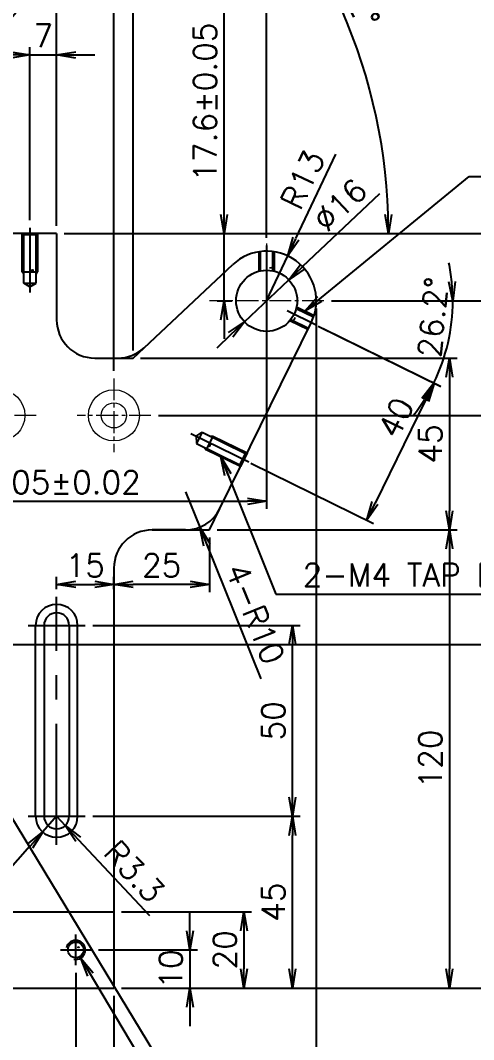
# Model space of a CAD drawing. Header units: millimetres. Extents: x -69 to 11173, y 1341 to 6119.
# Drawn here: x 7340.4 to 7459.1, y 4116.1 to 4383.1 of the extents above; entities that cross this region are included whole.
import ezdxf

# ---------------------------------------------------------------- set-up
doc = ezdxf.new("R2010")
doc.units = ezdxf.units.MM
for name, pattern in [('CENTER', [50.8, 31.75, -6.35, 6.35, -6.35]), ('CENTER2', [28.575, 19.05, -3.175, 3.175, -3.175]), ('HIDDEN', [9.525, 6.35, -3.175])]:
    doc.linetypes.add(name, pattern=pattern)
for name, color, linetype, lineweight in [('05. 외형선_1', 7, 'Continuous', 20), ('07. Center', 1, 'CENTER2', 13), ('AM_5', 3, 'Continuous', 25)]:
    doc.layers.add(name, color=color, linetype=linetype, lineweight=lineweight)
for name, color, linetype in [('1', 220, 'CENTER'), ('3', 223, 'HIDDEN'), ('CL', 1, 'CENTER')]:
    doc.layers.add(name, color=color, linetype=linetype)
doc.styles.get("Standard").update_dxf_attribs({"font": 'romans.shx', "bigfont": 'whgtxt.shx'})
doc.dimstyles.new('ISO-25 x2', dxfattribs={"dimscale": 2, "dimtxt": 3, "dimasz": 2.5, "dimexe": 1, "dimexo": 1, "dimgap": 1, "dimtad": 1, "dimdsep": 46, "dimtxsty": 'Standard', "dimblk": 'OPEN', "dimcen": 2.5, "dimclrd": 4, "dimclre": 4, "dimclrt": 2, "dimadec": 1, "dimazin": 2, "dimtfac": 1, "dimtmove": 0, "dimatfit": 0, "dimldrblk": 'OPEN', "dimfxl": 1, "dimarcsym": 0})

# ---------------------------------------------------------------- blocks, each defined once
blk = doc.blocks.new('*U295')
at = {"layer": 'CL', "color": 0, "transparency": 16777216}
for p, q in [((0, 5.4), (0, 30.5)), ((-30.5, 0), (-5.4, 0)), ((5.4, 0), (30.5, 0)), ((0, -30.5), (0, -5.4))]:
    blk.add_line(p, q, dxfattribs=at)
at = {"layer": 'CL', "color": 0, "linetype": 'Continuous', "transparency": 16777216}
for p, q in [((0, -2.7), (0, 2.7)), ((-2.7, 0), (2.7, 0))]:
    blk.add_line(p, q, dxfattribs=at)
blk = doc.blocks.new('_OPEN')
at = {"color": 0, "linetype": 'ByBlock'}
for p, q in [((-1, 0.167), (0, 0)), ((0, 0), (-1, -0.167)), ((0, 0), (-1, 0))]:
    blk.add_line(p, q, dxfattribs=at)
blk = doc.blocks.new('*D299')
at = {"color": 4, "lineweight": -2, "transparency": 16777216}
for p, q in [((7314.89, 4133.64), (7314.89, 4058.96)), ((7354.89, 4133.64), (7354.89, 4058.96)), ((7319.89, 4060.96), (7349.89, 4060.96))]:
    blk.add_line(p, q, dxfattribs=at)
at = {"layer": 'Defpoints', "color": 0, "transparency": 16777216}
for p in [(7314.89, 4135.64), (7354.89, 4135.64), (7354.89, 4060.96)]:
    blk.add_point(p, dxfattribs=at)
at = {"color": 4, "lineweight": -2, "transparency": 16777216, "xscale": 5, "yscale": 5, "zscale": 5, "rotation": 180}
blk.add_blockref('_OPEN', (7314.89, 4060.96), dxfattribs=at)
at = {"color": 4, "lineweight": -2, "transparency": 16777216, "xscale": 5, "yscale": 5, "zscale": 5}
blk.add_blockref('_OPEN', (7354.89, 4060.96), dxfattribs=at)
at = {"color": 2, "transparency": 16777216, "insert": (7334.89, 4065.96), "char_height": 6, "attachment_point": 5}
blk.add_mtext('40', dxfattribs=at)
blk = doc.blocks.new('*D302')
at = {"color": 4, "lineweight": -2, "transparency": 16777216}
for p, q in [((7384.8, 4144.64), (7384.8, 4149.64)), ((7360.89, 4139.64), (7386.8, 4139.64)), ((7384.8, 4139.64), (7384.8, 4129.64)), ((7366.89, 4129.64), (7386.8, 4129.64)), ((7384.8, 4124.64), (7384.8, 4119.64))]:
    blk.add_line(p, q, dxfattribs=at)
at = {"layer": 'Defpoints', "color": 0, "transparency": 16777216}
for p in [(7358.89, 4139.64), (7364.89, 4129.64), (7384.8, 4129.64)]:
    blk.add_point(p, dxfattribs=at)
at = {"color": 4, "lineweight": -2, "transparency": 16777216, "xscale": 5, "yscale": 5, "zscale": 5}
for p, rotation in [((7384.8, 4139.64), 270), ((7384.8, 4129.64), 90)]:
    blk.add_blockref('_OPEN', p, dxfattribs=dict(at, rotation=rotation))
at = {"color": 2, "transparency": 16777216, "insert": (7379.8, 4134.64), "char_height": 6, "attachment_point": 5, "rotation": 90}
blk.add_mtext('10', dxfattribs=at)
blk = doc.blocks.new('*D312')
at = {"color": 4, "lineweight": -2, "transparency": 16777216}
for p, q in [((7366.89, 4149.64), (7400.93, 4149.64)), ((7398.93, 4144.64), (7398.93, 4134.64)), ((7366.89, 4129.64), (7400.93, 4129.64))]:
    blk.add_line(p, q, dxfattribs=at)
at = {"layer": 'Defpoints', "color": 0, "transparency": 16777216}
for p in [(7364.89, 4149.64), (7364.89, 4129.64), (7398.93, 4129.64)]:
    blk.add_point(p, dxfattribs=at)
at = {"color": 4, "lineweight": -2, "transparency": 16777216, "xscale": 5, "yscale": 5, "zscale": 5}
for p, rotation in [((7398.93, 4149.64), 90), ((7398.93, 4129.64), 270)]:
    blk.add_blockref('_OPEN', p, dxfattribs=dict(at, rotation=rotation))
at = {"color": 2, "transparency": 16777216, "insert": (7393.93, 4139.64), "char_height": 6, "attachment_point": 5, "rotation": 90}
blk.add_mtext('20', dxfattribs=at)
blk = doc.blocks.new('*D314')
at = {"color": 4, "lineweight": -2, "transparency": 16777216}
for p, q in [((7417.89, 4307.64), (7417.89, 4020.31)), ((7244.89, 4127.64), (7244.89, 4020.31)), ((7249.89, 4022.31), (7412.89, 4022.31))]:
    blk.add_line(p, q, dxfattribs=at)
at = {"layer": 'Defpoints', "color": 0, "transparency": 16777216}
for p in [(7417.89, 4309.64), (7244.89, 4129.64), (7417.89, 4022.31)]:
    blk.add_point(p, dxfattribs=at)
at = {"color": 4, "lineweight": -2, "transparency": 16777216, "xscale": 5, "yscale": 5, "zscale": 5, "rotation": 180}
blk.add_blockref('_OPEN', (7244.89, 4022.31), dxfattribs=at)
at = {"color": 4, "lineweight": -2, "transparency": 16777216, "xscale": 5, "yscale": 5, "zscale": 5}
blk.add_blockref('_OPEN', (7417.89, 4022.31), dxfattribs=at)
at = {"color": 2, "transparency": 16777216, "insert": (7331.39, 4027.31), "char_height": 6, "attachment_point": 5}
blk.add_mtext('173', dxfattribs=at)
blk = doc.blocks.new('*D324')
at = {"color": 4, "lineweight": -2, "transparency": 16777216}
for p, q in [((7329.89, 4361.64), (7329.89, 4389.6)), ((7349.89, 4329.24), (7349.89, 4389.6)), ((7334.89, 4387.6), (7344.89, 4387.6))]:
    blk.add_line(p, q, dxfattribs=at)
at = {"layer": 'Defpoints', "color": 0, "transparency": 16777216}
for p in [(7349.89, 4387.6), (7329.89, 4359.64), (7349.89, 4327.24)]:
    blk.add_point(p, dxfattribs=at)
at = {"color": 4, "lineweight": -2, "transparency": 16777216, "xscale": 5, "yscale": 5, "zscale": 5, "rotation": 180}
blk.add_blockref('_OPEN', (7329.89, 4387.6), dxfattribs=at)
at = {"color": 4, "lineweight": -2, "transparency": 16777216, "xscale": 5, "yscale": 5, "zscale": 5}
blk.add_blockref('_OPEN', (7349.89, 4387.6), dxfattribs=at)
at = {"color": 2, "transparency": 16777216, "insert": (7339.89, 4392.6), "char_height": 6, "attachment_point": 5}
blk.add_mtext('20', dxfattribs=at)
blk = doc.blocks.new('*D325')
at = {"color": 4, "lineweight": -2, "transparency": 16777216}
for p, q in [((7349.89, 4329.24), (7349.89, 4389.6)), ((7369.89, 4296.63), (7369.89, 4389.6)), ((7364.89, 4387.6), (7354.89, 4387.6))]:
    blk.add_line(p, q, dxfattribs=at)
at = {"layer": 'Defpoints', "color": 0, "transparency": 16777216}
for p in [(7349.89, 4387.6), (7349.89, 4327.24), (7369.89, 4294.63)]:
    blk.add_point(p, dxfattribs=at)
at = {"color": 4, "lineweight": -2, "transparency": 16777216, "xscale": 5, "yscale": 5, "zscale": 5, "rotation": 180}
blk.add_blockref('_OPEN', (7349.89, 4387.6), dxfattribs=at)
at = {"color": 4, "lineweight": -2, "transparency": 16777216, "xscale": 5, "yscale": 5, "zscale": 5}
blk.add_blockref('_OPEN', (7369.89, 4387.6), dxfattribs=at)
at = {"color": 2, "transparency": 16777216, "insert": (7359.89, 4392.6), "char_height": 6, "attachment_point": 5}
blk.add_mtext('20', dxfattribs=at)
blk = doc.blocks.new('*D326')
at = {"color": 4, "lineweight": -2, "transparency": 16777216}
for p, q in [((7349.89, 4234.14), (7349.89, 4237.35)), ((7364.89, 4234.14), (7364.89, 4237.35)), ((7354.89, 4235.35), (7359.89, 4235.35))]:
    blk.add_line(p, q, dxfattribs=at)
at = {"layer": 'Defpoints', "color": 0, "transparency": 16777216}
for p in [(7364.89, 4235.35), (7349.89, 4232.14), (7364.89, 4232.14)]:
    blk.add_point(p, dxfattribs=at)
at = {"color": 4, "lineweight": -2, "transparency": 16777216, "xscale": 5, "yscale": 5, "zscale": 5, "rotation": 180}
blk.add_blockref('_OPEN', (7349.89, 4235.35), dxfattribs=at)
at = {"color": 4, "lineweight": -2, "transparency": 16777216, "xscale": 5, "yscale": 5, "zscale": 5}
blk.add_blockref('_OPEN', (7364.89, 4235.35), dxfattribs=at)
at = {"color": 2, "transparency": 16777216, "insert": (7357.39, 4240.35), "char_height": 6, "attachment_point": 5}
blk.add_mtext('15', dxfattribs=at)
blk = doc.blocks.new('*D327')
at = {"color": 4, "lineweight": -2, "transparency": 16777216}
for p, q in [((7359.39, 4224.64), (7413.65, 4224.64)), ((7411.65, 4179.64), (7411.65, 4219.64)), ((7359.39, 4174.64), (7413.65, 4174.64))]:
    blk.add_line(p, q, dxfattribs=at)
at = {"layer": 'Defpoints', "color": 0, "transparency": 16777216}
for p in [(7357.39, 4224.64), (7411.65, 4224.64), (7357.39, 4174.64)]:
    blk.add_point(p, dxfattribs=at)
at = {"color": 4, "lineweight": -2, "transparency": 16777216, "xscale": 5, "yscale": 5, "zscale": 5}
for p, rotation in [((7411.65, 4224.64), 90), ((7411.65, 4174.64), 270)]:
    blk.add_blockref('_OPEN', p, dxfattribs=dict(at, rotation=rotation))
at = {"color": 2, "transparency": 16777216, "insert": (7406.65, 4199.64), "char_height": 6, "attachment_point": 5, "rotation": 90}
blk.add_mtext('50', dxfattribs=at)
blk = doc.blocks.new('*D328')
at = {"color": 4, "lineweight": -2, "transparency": 16777216}
for p, q in [((7359.39, 4174.64), (7413.65, 4174.64)), ((7411.65, 4134.64), (7411.65, 4169.64)), ((7366.89, 4129.64), (7413.65, 4129.64))]:
    blk.add_line(p, q, dxfattribs=at)
at = {"layer": 'Defpoints', "color": 0, "transparency": 16777216}
for p in [(7357.39, 4174.64), (7411.65, 4174.64), (7364.89, 4129.64)]:
    blk.add_point(p, dxfattribs=at)
at = {"color": 4, "lineweight": -2, "transparency": 16777216, "xscale": 5, "yscale": 5, "zscale": 5}
for p, rotation in [((7411.65, 4174.64), 90), ((7411.65, 4129.64), 270)]:
    blk.add_blockref('_OPEN', p, dxfattribs=dict(at, rotation=rotation))
at = {"color": 2, "transparency": 16777216, "insert": (7406.65, 4152.14), "char_height": 6, "attachment_point": 5, "rotation": 90}
blk.add_mtext('45', dxfattribs=at)
blk = doc.blocks.new('*D329')
at = {"color": 4, "lineweight": -2, "transparency": 16777216}
for p, q in [((7244.89, 4127.64), (7244.89, 4040.28)), ((7364.89, 4127.64), (7364.89, 4040.28)), ((7249.89, 4042.28), (7359.89, 4042.28))]:
    blk.add_line(p, q, dxfattribs=at)
at = {"layer": 'Defpoints', "color": 0, "transparency": 16777216}
for p in [(7244.89, 4129.64), (7364.89, 4129.64), (7364.89, 4042.28)]:
    blk.add_point(p, dxfattribs=at)
at = {"color": 4, "lineweight": -2, "transparency": 16777216, "xscale": 5, "yscale": 5, "zscale": 5, "rotation": 180}
blk.add_blockref('_OPEN', (7244.89, 4042.28), dxfattribs=at)
at = {"color": 4, "lineweight": -2, "transparency": 16777216, "xscale": 5, "yscale": 5, "zscale": 5}
blk.add_blockref('_OPEN', (7364.89, 4042.28), dxfattribs=at)
at = {"color": 2, "transparency": 16777216, "insert": (7304.89, 4047.28), "char_height": 6, "attachment_point": 5}
blk.add_mtext('120', dxfattribs=at)
blk = doc.blocks.new('*D330')
at = {"color": 4, "lineweight": -2, "transparency": 16777216}
for p, q in [((7389.89, 4247.64), (7389.89, 4233.35)), ((7364.89, 4237.64), (7364.89, 4233.35)), ((7384.89, 4235.35), (7369.89, 4235.35))]:
    blk.add_line(p, q, dxfattribs=at)
at = {"layer": 'Defpoints', "color": 0, "transparency": 16777216}
for p in [(7389.89, 4249.64), (7364.89, 4239.64), (7364.89, 4235.35)]:
    blk.add_point(p, dxfattribs=at)
at = {"color": 4, "lineweight": -2, "transparency": 16777216, "xscale": 5, "yscale": 5, "zscale": 5, "rotation": 180}
blk.add_blockref('_OPEN', (7364.89, 4235.35), dxfattribs=at)
at = {"color": 4, "lineweight": -2, "transparency": 16777216, "xscale": 5, "yscale": 5, "zscale": 5}
blk.add_blockref('_OPEN', (7389.89, 4235.35), dxfattribs=at)
at = {"color": 2, "transparency": 16777216, "insert": (7377.39, 4240.35), "char_height": 6, "attachment_point": 5}
blk.add_mtext('25', dxfattribs=at)
blk = doc.blocks.new('*D331')
at = {"color": 4, "lineweight": -2, "transparency": 16777216}
for p, q in [((7349.89, 4174.64), (7352.15, 4172.23)), ((7355.56, 4168.58), (7374.21, 4148.65))]:
    blk.add_line(p, q, dxfattribs=at)
at = {"layer": 'Defpoints', "color": 0, "transparency": 16777216}
for p in [(7349.89, 4174.64), (7352.15, 4172.23)]:
    blk.add_point(p, dxfattribs=at)
at = {"color": 4, "lineweight": -2, "transparency": 16777216, "xscale": 5, "yscale": 5, "zscale": 5, "rotation": 133.1016773974915}
blk.add_blockref('_OPEN', (7352.15, 4172.23), dxfattribs=at)
at = {"color": 2, "transparency": 16777216, "insert": (7370.24, 4160.21), "char_height": 6, "attachment_point": 5, "rotation": 313.1017}
blk.add_mtext('R3.3', dxfattribs=at)
blk = doc.blocks.new('*D332')
at = {"color": 4, "lineweight": -2, "transparency": 16777216}
for p, q in [((7349.89, 4174.64), (7346.24, 4170.53)), ((7342.91, 4166.79), (7324.77, 4146.41))]:
    blk.add_line(p, q, dxfattribs=at)
at = {"layer": 'Defpoints', "color": 0, "transparency": 16777216}
for p in [(7349.89, 4174.64), (7346.24, 4170.53)]:
    blk.add_point(p, dxfattribs=at)
at = {"color": 4, "lineweight": -2, "transparency": 16777216, "xscale": 5, "yscale": 5, "zscale": 5, "rotation": 48.33031646473473}
blk.add_blockref('_OPEN', (7346.24, 4170.53), dxfattribs=at)
at = {"color": 2, "transparency": 16777216, "insert": (7328.44, 4158.06), "char_height": 6, "attachment_point": 5, "rotation": 48.3303}
blk.add_mtext('R5.5', dxfattribs=at)
blk = doc.blocks.new('*D333')
at = {"color": 4, "lineweight": -2, "transparency": 16777216}
for p, q in [((7421.89, 4309.64), (7496.62, 4309.64)), ((7494.62, 4224.64), (7494.62, 4304.64)), ((7332.39, 4219.64), (7496.62, 4219.64))]:
    blk.add_line(p, q, dxfattribs=at)
at = {"layer": 'Defpoints', "color": 0, "transparency": 16777216}
for p in [(7419.89, 4309.64), (7494.62, 4309.64), (7330.39, 4219.64)]:
    blk.add_point(p, dxfattribs=at)
at = {"color": 4, "lineweight": -2, "transparency": 16777216, "xscale": 5, "yscale": 5, "zscale": 5}
for p, rotation in [((7494.62, 4309.64), 90), ((7494.62, 4219.64), 270)]:
    blk.add_blockref('_OPEN', p, dxfattribs=dict(at, rotation=rotation))
at = {"color": 2, "transparency": 16777216, "insert": (7489.62, 4264.64), "char_height": 6, "attachment_point": 5, "rotation": 90}
blk.add_mtext('90%%P0.02', dxfattribs=at)
blk = doc.blocks.new('*D334')
at = {"color": 4, "lineweight": -2, "transparency": 16777216}
for p, q in [((7404.89, 4322.64), (7404.89, 4255.12)), ((7299.89, 4252.14), (7299.89, 4259.12)), ((7304.89, 4257.12), (7399.89, 4257.12))]:
    blk.add_line(p, q, dxfattribs=at)
at = {"layer": 'Defpoints', "color": 0, "transparency": 16777216}
for p in [(7404.89, 4324.64), (7404.89, 4257.12), (7299.89, 4250.14)]:
    blk.add_point(p, dxfattribs=at)
at = {"color": 4, "lineweight": -2, "transparency": 16777216, "xscale": 5, "yscale": 5, "zscale": 5, "rotation": 180}
blk.add_blockref('_OPEN', (7299.89, 4257.12), dxfattribs=at)
at = {"color": 4, "lineweight": -2, "transparency": 16777216, "xscale": 5, "yscale": 5, "zscale": 5}
blk.add_blockref('_OPEN', (7404.89, 4257.12), dxfattribs=at)
at = {"color": 2, "transparency": 16777216, "insert": (7352.39, 4262.12), "char_height": 6, "attachment_point": 5}
blk.add_mtext('105%%P0.02', dxfattribs=at)
blk = doc.blocks.new('*D335')
at = {"color": 4, "lineweight": -2, "transparency": 16777216}
for p, q in [((7393.76, 4332.24), (7393.76, 4386.09)), ((7351.89, 4327.24), (7395.76, 4327.24)), ((7393.76, 4309.64), (7393.76, 4327.24)), ((7391.89, 4309.64), (7395.76, 4309.64)), ((7393.76, 4304.64), (7393.76, 4299.64))]:
    blk.add_line(p, q, dxfattribs=at)
at = {"layer": 'Defpoints', "color": 0, "transparency": 16777216}
for p in [(7349.89, 4327.24), (7393.76, 4327.24), (7389.89, 4309.64)]:
    blk.add_point(p, dxfattribs=at)
at = {"color": 4, "lineweight": -2, "transparency": 16777216, "xscale": 5, "yscale": 5, "zscale": 5}
for p, rotation in [((7393.76, 4327.24), 270), ((7393.76, 4309.64), 90)]:
    blk.add_blockref('_OPEN', p, dxfattribs=dict(at, rotation=rotation))
at = {"color": 2, "transparency": 16777216, "insert": (7388.76, 4361.67), "char_height": 6, "attachment_point": 5, "rotation": 90}
blk.add_mtext('17.6%%P0.05', dxfattribs=at)
blk = doc.blocks.new('*D336')
at = {"color": 4, "lineweight": -2, "transparency": 16777216}
for p, q in [((7342.89, 4330.74), (7342.89, 4376.05)), ((7349.89, 4329.24), (7349.89, 4376.05)), ((7337.89, 4374.05), (7332.89, 4374.05)), ((7342.89, 4374.05), (7349.89, 4374.05)), ((7354.89, 4374.05), (7359.89, 4374.05))]:
    blk.add_line(p, q, dxfattribs=at)
at = {"layer": 'Defpoints', "color": 0, "transparency": 16777216}
for p in [(7349.89, 4374.05), (7342.89, 4328.74), (7349.89, 4327.24)]:
    blk.add_point(p, dxfattribs=at)
at = {"color": 4, "lineweight": -2, "transparency": 16777216, "xscale": 5, "yscale": 5, "zscale": 5}
blk.add_blockref('_OPEN', (7342.89, 4374.05), dxfattribs=at)
at = {"color": 4, "lineweight": -2, "transparency": 16777216, "xscale": 5, "yscale": 5, "zscale": 5, "rotation": 180}
blk.add_blockref('_OPEN', (7349.89, 4374.05), dxfattribs=at)
at = {"color": 2, "transparency": 16777216, "insert": (7346.39, 4379.05), "char_height": 6, "attachment_point": 5}
blk.add_mtext('7', dxfattribs=at)
blk = doc.blocks.new('*D338')
at = {"color": 4, "lineweight": -2, "transparency": 16777216}
for p, q in [((7376.56, 4279.63), (7474.95, 4279.63)), ((7472.95, 4274.63), (7472.95, 4134.64)), ((7366.89, 4129.64), (7474.95, 4129.64))]:
    blk.add_line(p, q, dxfattribs=at)
at = {"layer": 'Defpoints', "color": 0, "transparency": 16777216}
for p in [(7374.56, 4279.63), (7364.89, 4129.64), (7472.95, 4129.64)]:
    blk.add_point(p, dxfattribs=at)
at = {"color": 4, "lineweight": -2, "transparency": 16777216, "xscale": 5, "yscale": 5, "zscale": 5}
for p, rotation in [((7472.95, 4279.63), 90), ((7472.95, 4129.64), 270)]:
    blk.add_blockref('_OPEN', p, dxfattribs=dict(at, rotation=rotation))
at = {"color": 2, "transparency": 16777216, "insert": (7467.95, 4204.64), "char_height": 6, "attachment_point": 5, "rotation": 90}
blk.add_mtext('150', dxfattribs=at)
blk = doc.blocks.new('*D339')
at = {"color": 4, "lineweight": -2, "transparency": 16777216}
for p, q in [((7334.89, 4291.3), (7334.89, 4403.26)), ((7364.89, 4291.3), (7364.89, 4403.26)), ((7359.89, 4401.26), (7339.89, 4401.26))]:
    blk.add_line(p, q, dxfattribs=at)
at = {"layer": 'Defpoints', "color": 0, "transparency": 16777216}
for p in [(7334.89, 4401.26), (7334.89, 4289.3), (7364.89, 4289.3)]:
    blk.add_point(p, dxfattribs=at)
at = {"color": 4, "lineweight": -2, "transparency": 16777216, "xscale": 5, "yscale": 5, "zscale": 5, "rotation": 180}
blk.add_blockref('_OPEN', (7334.89, 4401.26), dxfattribs=at)
at = {"color": 4, "lineweight": -2, "transparency": 16777216, "xscale": 5, "yscale": 5, "zscale": 5}
blk.add_blockref('_OPEN', (7364.89, 4401.26), dxfattribs=at)
at = {"color": 2, "transparency": 16777216, "insert": (7349.89, 4406.26), "char_height": 6, "attachment_point": 5}
blk.add_mtext('30', dxfattribs=at)
blk = doc.blocks.new('*D341')
at = {"color": 4, "lineweight": -2, "transparency": 16777216}
for p, q in [((7391.89, 4249.64), (7454.76, 4249.64)), ((7452.76, 4244.64), (7452.76, 4134.64)), ((7366.89, 4129.64), (7454.76, 4129.64))]:
    blk.add_line(p, q, dxfattribs=at)
at = {"layer": 'Defpoints', "color": 0, "transparency": 16777216}
for p in [(7389.89, 4249.64), (7364.89, 4129.64), (7452.76, 4129.64)]:
    blk.add_point(p, dxfattribs=at)
at = {"color": 4, "lineweight": -2, "transparency": 16777216, "xscale": 5, "yscale": 5, "zscale": 5}
for p, rotation in [((7452.76, 4249.64), 90), ((7452.76, 4129.64), 270)]:
    blk.add_blockref('_OPEN', p, dxfattribs=dict(at, rotation=rotation))
at = {"color": 2, "transparency": 16777216, "insert": (7447.76, 4189.64), "char_height": 6, "attachment_point": 5, "rotation": 90}
blk.add_mtext('120', dxfattribs=at)
blk = doc.blocks.new('*D343')
at = {"color": 4, "lineweight": -2, "transparency": 16777216}
for p, q in [((7418.35, 4303.02), (7450.53, 4287.21)), ((7446.53, 4283.6), (7433.3, 4256.68)), ((7400.71, 4267.12), (7432.89, 4251.31))]:
    blk.add_line(p, q, dxfattribs=at)
at = {"layer": 'Defpoints', "color": 0, "transparency": 16777216}
for p in [(7416.56, 4303.9), (7398.92, 4268), (7431.1, 4252.19)]:
    blk.add_point(p, dxfattribs=at)
at = {"color": 4, "lineweight": -2, "transparency": 16777216, "xscale": 5, "yscale": 5, "zscale": 5}
for p, rotation in [((7448.74, 4288.09), 63.82999999999889), ((7431.1, 4252.19), 243.8299999999989)]:
    blk.add_blockref('_OPEN', p, dxfattribs=dict(at, rotation=rotation))
at = {"color": 2, "transparency": 16777216, "insert": (7438.72, 4279.04), "char_height": 6, "attachment_point": 5, "rotation": 63.83}
blk.add_mtext('40', dxfattribs=at)
blk = doc.blocks.new('*D344')
at = {"color": 4, "lineweight": -2, "transparency": 16777216}
for p, q in [((7421.89, 4309.64), (7455.66, 4309.64)), ((7419.7, 4302.36), (7450.46, 4287.25))]:
    blk.add_line(p, q, dxfattribs=at)
for start, end in [(5.8769, 11.7538), (333.83, 0), (322.0762, 327.9531)]:
    blk.add_arc((7404.89, 4309.64), 48.77, start, end, dxfattribs=at)
at = {"layer": 'Defpoints', "color": 0, "transparency": 16777216}
for p in [(7389.89, 4309.64), (7419.89, 4309.64), (7410.28, 4306.99), (7417.91, 4303.24), (7451.42, 4295.02)]:
    blk.add_point(p, dxfattribs=at)
at = {"color": 4, "lineweight": -2, "transparency": 16777216, "xscale": 5, "yscale": 5, "zscale": 5}
for p, rotation in [((7453.66, 4309.64), 272.9384445793121), ((7448.66, 4288.13), 60.89155542070666)]:
    blk.add_blockref('_OPEN', p, dxfattribs=dict(at, rotation=rotation))
at = {"color": 2, "transparency": 16777216, "insert": (7448.45, 4305.34), "char_height": 6, "attachment_point": 5, "rotation": 84.3709}
blk.add_mtext('26.2°', dxfattribs=at)
blk = doc.blocks.new('*D345')
at = {"color": 4, "lineweight": -2, "transparency": 16777216}
for p, q in [((7414.32, 4318.58), (7434.51, 4337.73)), ((7399.09, 4304.13), (7410.7, 4315.14)), ((7395.46, 4300.69), (7391.83, 4297.25))]:
    blk.add_line(p, q, dxfattribs=at)
at = {"layer": 'Defpoints', "color": 0, "transparency": 16777216}
for p in [(7410.7, 4315.14), (7399.09, 4304.13)]:
    blk.add_point(p, dxfattribs=at)
at = {"color": 4, "lineweight": -2, "transparency": 16777216, "xscale": 5, "yscale": 5, "zscale": 5}
for p, rotation in [((7410.7, 4315.14), 223.4831294487057), ((7399.09, 4304.13), 43.48312944870572)]:
    blk.add_blockref('_OPEN', p, dxfattribs=dict(at, rotation=rotation))
at = {"color": 2, "transparency": 16777216, "insert": (7424.12, 4334.77), "char_height": 6, "attachment_point": 5, "rotation": 43.4831}
blk.add_mtext('∅16', dxfattribs=at)
blk = doc.blocks.new('*D346')
at = {"color": 4, "lineweight": -2, "transparency": 16777216}
for p, q in [((7412.57, 4325.92), (7423, 4348.01)), ((7404.89, 4309.64), (7410.44, 4321.39))]:
    blk.add_line(p, q, dxfattribs=at)
at = {"layer": 'Defpoints', "color": 0, "transparency": 16777216}
for p in [(7410.44, 4321.39), (7404.89, 4309.64)]:
    blk.add_point(p, dxfattribs=at)
at = {"color": 4, "lineweight": -2, "transparency": 16777216, "xscale": 5, "yscale": 5, "zscale": 5, "rotation": 244.7382320812349}
blk.add_blockref('_OPEN', (7410.44, 4321.39), dxfattribs=at)
at = {"color": 2, "transparency": 16777216, "insert": (7414.33, 4341.36), "char_height": 6, "attachment_point": 5, "rotation": 64.7382}
blk.add_mtext('R13', dxfattribs=at)
blk = doc.blocks.new('*D347')
at = {"color": 4, "lineweight": -2, "transparency": 16777216}
for p, q in [((7319.17, 4361.17), (7385.6, 4440.89)), ((7351.89, 4327.24), (7438.83, 4327.24))]:
    blk.add_line(p, q, dxfattribs=at)
blk.add_arc((7290.89, 4327.24), 145.94, 1.9631, 48.2313, dxfattribs=at)
at = {"layer": 'Defpoints', "color": 0, "transparency": 16777216}
for p in [(7430.65, 4369.25), (7317.89, 4359.64), (7290.89, 4327.24), (7332.39, 4327.24), (7349.89, 4327.24)]:
    blk.add_point(p, dxfattribs=at)
at = {"color": 4, "lineweight": -2, "transparency": 16777216, "xscale": 5, "yscale": 5, "zscale": 5}
for p, rotation in [((7384.32, 4439.35), 139.2128877656386), ((7436.83, 4327.24), 270.9815411420954)]:
    blk.add_blockref('_OPEN', p, dxfattribs=dict(at, rotation=rotation))
at = {"color": 2, "transparency": 16777216, "insert": (7427.58, 4391.26), "char_height": 6, "attachment_point": 5, "rotation": 295.0972}
blk.add_mtext('50.2°', dxfattribs=at)
blk = doc.blocks.new('*D351')
at = {"color": 4, "lineweight": -2, "transparency": 16777216}
for p, q in [((7383.66, 4259.64), (7387.39, 4250.36)), ((7389.26, 4245.72), (7403.38, 4210.6))]:
    blk.add_line(p, q, dxfattribs=at)
at = {"layer": 'Defpoints', "color": 0, "transparency": 16777216}
for p in [(7383.66, 4259.64, 0), (7387.39, 4250.36, 0)]:
    blk.add_point(p, dxfattribs=at)
at = {"color": 4, "lineweight": -2, "transparency": 16777216, "xscale": 5, "yscale": 5, "zscale": 5, "rotation": 111.9040109616543}
blk.add_blockref('_OPEN', (7387.39, 4250.36), dxfattribs=at)
at = {"color": 2, "transparency": 16777216, "insert": (7401.89, 4227.7), "char_height": 6, "attachment_point": 5, "rotation": 291.904}
blk.add_mtext('4-R10', dxfattribs=at)
blk = doc.blocks.new('*D398')
at = {"color": 4, "lineweight": -2, "transparency": 16777216}
for p, q in [((7371.89, 4294.63), (7454.76, 4294.63)), ((7452.76, 4289.63), (7452.76, 4254.64))]:
    blk.add_line(p, q, dxfattribs=at)
at = {"layer": 'Defpoints', "color": 0, "transparency": 16777216}
for p in [(7369.89, 4294.63), (7452.76, 4249.64), (7452.76, 4249.64)]:
    blk.add_point(p, dxfattribs=at)
at = {"color": 4, "lineweight": -2, "transparency": 16777216, "xscale": 5, "yscale": 5, "zscale": 5}
for p, rotation in [((7452.76, 4294.63), 90), ((7452.76, 4249.64), 270)]:
    blk.add_blockref('_OPEN', p, dxfattribs=dict(at, rotation=rotation))
at = {"color": 2, "transparency": 16777216, "insert": (7447.76, 4272.14), "char_height": 6, "attachment_point": 5, "rotation": 90}
blk.add_mtext('45', dxfattribs=at)
blk = doc.blocks.new('*D400')
at = {"color": 4, "lineweight": -2, "transparency": 16777216}
for p, q in [((7351.89, 4327.24), (7496.62, 4327.24)), ((7494.62, 4314.64), (7494.62, 4322.24)), ((7421.89, 4309.64), (7496.62, 4309.64))]:
    blk.add_line(p, q, dxfattribs=at)
at = {"layer": 'Defpoints', "color": 0, "transparency": 16777216}
for p in [(7349.89, 4327.24), (7494.62, 4327.24), (7419.89, 4309.64)]:
    blk.add_point(p, dxfattribs=at)
at = {"color": 4, "lineweight": -2, "transparency": 16777216, "xscale": 5, "yscale": 5, "zscale": 5}
for p, rotation in [((7494.62, 4327.24), 90), ((7494.62, 4309.64), 270)]:
    blk.add_blockref('_OPEN', p, dxfattribs=dict(at, rotation=rotation))
at = {"color": 2, "transparency": 16777216, "insert": (7489.62, 4318.44), "char_height": 6, "attachment_point": 5, "rotation": 90}
blk.add_mtext('17.6', dxfattribs=at)
blk = doc.blocks.new('*D404')
at = {"color": 4, "lineweight": -2, "transparency": 16777216}
for p, q in [((7244.89, 4308.44), (7244.89, 4419.41)), ((7404.89, 4326.14), (7404.89, 4419.41)), ((7249.89, 4417.41), (7399.89, 4417.41))]:
    blk.add_line(p, q, dxfattribs=at)
at = {"layer": 'Defpoints', "color": 0, "transparency": 16777216}
for p in [(7404.89, 4417.41), (7404.89, 4324.14), (7244.89, 4306.44)]:
    blk.add_point(p, dxfattribs=at)
at = {"color": 4, "lineweight": -2, "transparency": 16777216, "xscale": 5, "yscale": 5, "zscale": 5, "rotation": 180}
blk.add_blockref('_OPEN', (7244.89, 4417.41), dxfattribs=at)
at = {"color": 4, "lineweight": -2, "transparency": 16777216, "xscale": 5, "yscale": 5, "zscale": 5}
blk.add_blockref('_OPEN', (7404.89, 4417.41), dxfattribs=at)
at = {"color": 2, "transparency": 16777216, "insert": (7324.89, 4423.98), "char_height": 6, "attachment_point": 5}
blk.add_mtext('(160)', dxfattribs=at)
blk = doc.blocks.new('*D405')
at = {"color": 4, "lineweight": -2, "transparency": 16777216}
for p, q in [((7421.89, 4309.64), (7515.32, 4309.64)), ((7513.32, 4304.64), (7513.32, 4134.64)), ((7366.89, 4129.64), (7515.32, 4129.64))]:
    blk.add_line(p, q, dxfattribs=at)
at = {"layer": 'Defpoints', "color": 0, "transparency": 16777216}
for p in [(7419.89, 4309.64), (7364.89, 4129.64), (7513.32, 4129.64)]:
    blk.add_point(p, dxfattribs=at)
at = {"color": 4, "lineweight": -2, "transparency": 16777216, "xscale": 5, "yscale": 5, "zscale": 5}
for p, rotation in [((7513.32, 4309.64), 90), ((7513.32, 4129.64), 270)]:
    blk.add_blockref('_OPEN', p, dxfattribs=dict(at, rotation=rotation))
at = {"color": 2, "transparency": 16777216, "insert": (7506.75, 4219.64), "char_height": 6, "attachment_point": 5, "rotation": 90}
blk.add_mtext('(180)', dxfattribs=at)

msp = doc.modelspace()

# ---------------------------------------------------------------- linework, layer by layer
for p, q in [((7349.89186, 4327.23763), (7332.39186, 4327.23763)), ((7341.26686, 4326.87679), (7340.89186, 4327.23763)), ((7344.89186, 4327.23763), (7340.89186, 4327.23763)), ((7340.89186, 4327.23763), (7344.89186, 4327.23763)), ((7344.89186, 4327.23763), (7344.51686, 4326.87679)), ((7344.51686, 4326.87679), (7341.26686, 4326.87679)), ((7341.26686, 4314.23763), (7341.26686, 4326.87679)), ((7344.51686, 4314.23763), (7344.51686, 4326.87679)), ((7403.2669, 4317.47086), (7403.2669, 4322.53567)), ((7406.5169, 4317.47085), (7406.5169, 4322.53566)), ((7372.77715, 4297.3395), (7395.99843, 4319.11956)), ((7340.89186, 4317.23763), (7344.89186, 4317.23763)), ((7342.89186, 4313.3043), (7341.26686, 4314.23763)), ((7341.26686, 4314.23763), (7344.51686, 4314.23763)), ((7342.89186, 4313.3043), (7344.51686, 4314.23763)), ((7412.63877, 4307.64128), (7417.18439, 4305.40752)), ((7392.63868, 4255.22724), (7416.55921, 4303.90413)), ((7411.20539, 4304.72445), (7415.84252, 4302.44571)), ((7386.41264, 4274.14971), (7387.96698, 4275.19649)), ((7386.41264, 4274.14971), (7386.53361, 4272.27965)), ((7387.96698, 4275.19649), (7386.53361, 4272.27965)), ((7387.96698, 4275.19649), (7399.31049, 4269.62217)), ((7390.82484, 4274.20994), (7389.06069, 4270.61999)), ((7386.53361, 4272.27965), (7397.87712, 4266.70533)), ((7397.87712, 4266.70533), (7399.31049, 4269.62217)), ((7398.03559, 4266.20963), (7399.79973, 4269.79958)), ((7399.79973, 4269.79958), (7398.03559, 4266.20963)), ((7399.31049, 4269.62217), (7399.79973, 4269.79958)), ((7398.03559, 4266.20963), (7397.87712, 4266.70533)), ((7383.6638, 4249.63763), (7374.89186, 4249.63763)), ((7364.89186, 4239.63763), (7364.89186, 4129.63763)), ((7344.39186, 4174.63763), (7344.39186, 4224.63763)), ((7346.59186, 4224.63763), (7346.59186, 4174.63763)), ((7353.19186, 4224.63763), (7353.19186, 4174.63763)), ((7355.39186, 4174.63763), (7355.39186, 4224.63763)), ((7307.39186, 4149.63763), (7364.89186, 4149.63763)), ((7244.89186, 4129.63763), (7364.89186, 4129.63763))]:
    msp.add_line(p, q)
for centre, radius in [((7404.89186, 4309.63763), 8), ((7354.89186, 4139.63763), 2.06699)]:
    msp.add_circle(centre, radius)
for centre, radius, start, end in [((7404.89186, 4309.63763), 13, 333.8298276, 133.1656605), ((7365.93605, 4304.63328), 10, 270, 313.1656605), ((7383.6638, 4259.63763, 0), 10, 270, 333.8298276), ((7374.89186, 4239.63763), 10, 90, 180), ((7349.89186, 4224.63763), 5.5, 0, 180), ((7349.89186, 4224.63763), 3.3, 0, 180), ((7349.89186, 4174.63763), 5.5, 180, 0), ((7349.89186, 4174.63763), 3.3, 180, 0)]:
    msp.add_arc(centre, radius, start, end)
at = {"layer": '05. 외형선_1'}
for centre, radius in [((7334.89186, 4279.63328), 6.7), ((7364.89186, 4279.63328), 6.7), ((7364.89186, 4279.63328), 3.3)]:
    msp.add_circle(centre, radius, dxfattribs=at)
at = {"layer": '07. Center', "ltscale": 0.3}
for p, q in [((7404.89186, 4324.63763), (7404.89186, 4294.63763)), ((7419.89186, 4309.63763), (7389.89186, 4309.63763)), ((7364.89186, 4289.3007), (7364.89186, 4269.96587)), ((7344.55928, 4279.63328), (7325.22445, 4279.63328)), ((7374.55928, 4279.63328), (7355.22445, 4279.63328))]:
    msp.add_line(p, q, dxfattribs=at)
at = {"layer": '1', "linetype": 'ByBlock'}
for p, q in [((7340.89186, 4317.23763), (7340.89186, 4327.23763)), ((7344.89186, 4327.23763), (7344.89186, 4317.23763)), ((7402.8919, 4317.38361), (7402.8919, 4322.48287)), ((7406.8919, 4322.48286), (7406.8919, 4317.38359)), ((7341.25271, 4316.61261), (7340.89186, 4317.23763)), ((7344.53102, 4316.61261), (7344.89186, 4317.23763)), ((7412.72585, 4308.01632), (7417.30238, 4305.76736)), ((7415.67714, 4302.10915), (7410.96169, 4304.42637)), ((7390.10475, 4274.16174), (7390.82484, 4274.20994)), ((7390.82484, 4274.20994), (7399.79973, 4269.79958)), ((7388.65889, 4271.21949), (7389.06069, 4270.61999)), ((7398.03559, 4266.20963), (7389.06069, 4270.61999))]:
    msp.add_line(p, q, dxfattribs=at)
at = {"layer": '1', "ltscale": 3}
for p, q in [((7342.89186, 4328.73763), (7342.89186, 4311.8043)), ((7404.8919, 4324.13763), (7404.8919, 4315.63763)), ((7417.90544, 4303.24257), (7410.27678, 4306.99138)), ((7400.26389, 4267.34305), (7385.06641, 4274.81126)), ((7354.89186, 4135.63763), (7354.89186, 4143.63763)), ((7350.89186, 4139.63763), (7358.89186, 4139.63763))]:
    msp.add_line(p, q, dxfattribs=at)
at = {"layer": '1'}
for p, q in [((7369.89186, 4294.63328), (7372.77715, 4297.3395)), ((7365.93605, 4294.63328), (7369.89186, 4294.63328)), ((7389.89186, 4249.63763), (7392.63868, 4255.22724)), ((7374.89186, 4249.63763), (7389.89186, 4249.63763))]:
    msp.add_line(p, q, dxfattribs=at)
at = {"layer": '1', "linetype": 'ByBlock'}
msp.add_arc((7354.89186, 4139.63763), 2.5, 258.463041, 168.463041, dxfattribs=at)
at = {"layer": 'AM_5', "color": 0}
for p, q in [((7349.89186, 4327.23763), (7349.89186, 4304.63328)), ((7359.89186, 4294.63328), (7365.93605, 4294.63328))]:
    msp.add_line(p, q, dxfattribs=at)
msp.add_arc((7359.89186, 4304.63328), 10, 180, 270, dxfattribs=at)
at = {"layer": 'CL'}
for p, q in [((7349.89186, 4167.13763), (7349.89186, 4232.13763)), ((7342.39186, 4224.63763), (7357.39186, 4224.63763)), ((7342.39186, 4174.63763), (7357.39186, 4174.63763))]:
    msp.add_line(p, q, dxfattribs=at)

# ---------------------------------------------------------------- block references
at = {"layer": 'CL', "rotation": 45.00000000000001}
msp.add_blockref('*U295', (7299.89186, 4219.63763), dxfattribs=at)

# ---------------------------------------------------------------- texts
at = {"color": 2, "insert": (7414.32682, 4234.82422), "char_height": 6, "attachment_point": 7}
msp.add_mtext('2-M4 TAP DP12', dxfattribs=at)
at = {"layer": '3'}
for s, height, p in [('M4', 0.333333, (7343.24063, 4317.51168)), ('M4', 0.333333, (7405.65019, 4318.13868)), ('M5', 0.25, (7355.32782, 4140.14926))]:
    msp.add_text(s, height=height, dxfattribs=at).set_placement(p)
for p in [(7412.18702, 4305.20777), (7390.0349, 4271.98108)]:
    msp.add_text('M4', height=0.333333, rotation=243.83, dxfattribs=at).set_placement(p)

# ---------------------------------------------------------------- dimensions: what is measured, and where the dimension line sits
dim = msp.add_angular_dim_2l(base=(7430.65375, 4369.25191), line1=((7349.89186, 4327.23763), (7332.39186, 4327.23763)), line2=((7290.89186, 4327.23763), (7317.89186, 4359.63763)), dimstyle='ISO-25 x2')
dim.commit()
dim.dimension.update_dxf_attribs({"geometry": '*D347', "text_midpoint": (7427.58184, 4391.25979)})
dim = msp.add_linear_dim(base=(7404.8919, 4417.40641), p1=(7244.89186, 4306.43763), p2=(7404.8919, 4324.13763), text='(<>)', dimstyle='ISO-25 x2')
dim.commit()
dim.dimension.update_dxf_attribs({"geometry": '*D404', "text_midpoint": (7324.89188, 4423.97784)})
for base, p1, p2, picture, middle in [((7334.89186, 4401.25584), (7364.89186, 4289.3007), (7334.89186, 4289.3007), '*D339', (7349.89186, 4401.25584)), ((7349.89186, 4374.05499), (7342.89186, 4328.73763), (7349.89186, 4327.23763), '*D336', (7346.39186, 4374.05499))]:
    dim = msp.add_linear_dim(base=base, p1=p1, p2=p2, dimstyle='ISO-25 x2')
    dim.commit()
    dim.dimension.update_dxf_attribs({"geometry": picture, "text_midpoint": middle, "dimtype": 160})
for base, p1, p2, picture, middle in [((7349.89186, 4387.59594), (7329.89186, 4359.63763), (7349.89186, 4327.23763), '*D324', (7339.89186, 4392.59594)), ((7349.89186, 4387.59594), (7369.89186, 4294.63328), (7349.89186, 4327.23763), '*D325', (7359.89186, 4392.59594)), ((7417.89186, 4022.31185), (7244.89186, 4129.63763), (7417.89186, 4309.63763), '*D314', (7331.39186, 4027.31185)), ((7364.89186, 4235.34746), (7389.89186, 4249.63763), (7364.89186, 4239.63763), '*D330', (7377.39186, 4240.34746)), ((7364.89186, 4235.34746), (7349.89186, 4232.13763), (7364.89186, 4232.13763), '*D326', (7357.39186, 4240.34746)), ((7354.89186, 4060.95534), (7314.89186, 4135.63763), (7354.89186, 4135.63763), '*D299', (7334.89186, 4065.95534)), ((7364.89186, 4042.27769), (7244.89186, 4129.63763), (7364.89186, 4129.63763), '*D329', (7304.89186, 4047.27769))]:
    dim = msp.add_linear_dim(base=base, p1=p1, p2=p2, dimstyle='ISO-25 x2')
    dim.commit()
    dim.dimension.update_dxf_attribs({"geometry": picture, "text_midpoint": middle})
for base, p1, p2, text, picture, middle in [((7393.7593, 4327.23763), (7389.89186, 4309.63763), (7349.89186, 4327.23763), '<>%%P0.05', '*D335', (7393.7593, 4361.6662)), ((7494.61622, 4309.63763), (7330.39186, 4219.63763), (7419.89186, 4309.63763), '<>%%P0.02', '*D333', (7494.61622, 4264.63763))]:
    dim = msp.add_linear_dim(base=base, p1=p1, p2=p2, angle=90, text=text, dimstyle='ISO-25 x2')
    dim.commit()
    dim.dimension.update_dxf_attribs({"geometry": picture, "text_midpoint": middle, "dimtype": 160})
for center, mpoint, picture, middle in [((7404.89186, 4309.63763), (7410.43967, 4321.39441), '*D346', (7414.33099, 4341.35714)), ((7349.89186, 4174.63763), (7346.23527, 4170.52919), '*D332', (7328.4438, 4158.05986)), ((7349.89186, 4174.63763), (7352.14674, 4172.22816), '*D331', (7370.24426, 4160.20734))]:
    dim = msp.add_radius_dim(center=center, mpoint=mpoint, dimstyle='ISO-25 x2')
    dim.commit()
    dim.dimension.update_dxf_attribs({"geometry": picture, "text_midpoint": middle})
dim = msp.add_diameter_dim_2p(p1=(7399.08725, 4304.1325), p2=(7410.69648, 4315.14276), dimstyle='ISO-25 x2')
dim.commit()
dim.dimension.update_dxf_attribs({"geometry": '*D345', "text_midpoint": (7427.56355, 4331.13958), "dimtype": 163})
for base, p1, p2, angle, picture, middle, dimtype in [((7494.61622, 4327.23763), (7419.89186, 4309.63763), (7349.89186, 4327.23763), 90, '*D400', (7494.61622, 4318.43763), 160), ((7431.09503, 4252.1923), (7416.55921, 4303.90413), (7398.91777, 4268.00455), 243.83, '*D343', (7443.20571, 4276.83702), 161), ((7472.9497, 4129.63763), (7374.55928, 4279.63328), (7364.89186, 4129.63763), 90, '*D338', (7472.9497, 4204.63546), 160), ((7452.76394, 4129.63763), (7389.89186, 4249.63763), (7364.89186, 4129.63763), 90, '*D341', (7452.76394, 4189.63763), 160), ((7384.79584, 4129.63763), (7358.89186, 4139.63763), (7364.89186, 4129.63763), 90, '*D302', (7384.79584, 4134.63763), 160), ((7398.92725, 4129.63763), (7364.89186, 4149.63763), (7364.89186, 4129.63763), 90, '*D312', (7398.92725, 4139.63763), 160)]:
    dim = msp.add_linear_dim(base=base, p1=p1, p2=p2, angle=angle, dimstyle='ISO-25 x2')
    dim.commit()
    dim.dimension.update_dxf_attribs({"geometry": picture, "text_midpoint": middle, "dimtype": dimtype})
dim = msp.add_linear_dim(base=(7404.89186, 4257.12301), p1=(7299.89186, 4250.13763), p2=(7404.89186, 4324.63763), text='<>%%P0.02', dimstyle='ISO-25 x2')
dim.commit()
dim.dimension.update_dxf_attribs({"geometry": '*D334', "text_midpoint": (7352.39186, 4257.12301), "dimtype": 160})
dim = msp.add_angular_dim_2l(base=(7451.41634, 4295.01609), line1=((7417.90544, 4303.24257), (7410.27678, 4306.99138)), line2=((7419.89186, 4309.63763), (7389.89186, 4309.63763)), dimstyle='ISO-25 x2')
dim.commit()
dim.dimension.update_dxf_attribs({"geometry": '*D344', "text_midpoint": (7453.42466, 4304.85403), "dimtype": 162})
dim = msp.add_linear_dim(base=(7513.32027, 4129.63763), p1=(7419.89186, 4309.63763), p2=(7364.89186, 4129.63763), angle=90, text='(<>)', dimstyle='ISO-25 x2')
dim.commit()
dim.dimension.update_dxf_attribs({"geometry": '*D405', "text_midpoint": (7506.74884, 4219.63763)})
for base, p1, p2, picture, middle in [((7452.76394, 4249.63763), (7369.89186, 4294.63328), (7452.76394, 4249.63763), '*D398', (7447.76394, 4272.13546)), ((7411.64515, 4224.63763), (7357.39186, 4174.63763), (7357.39186, 4224.63763), '*D327', (7406.64515, 4199.63763)), ((7411.64515, 4174.63763), (7364.89186, 4129.63763), (7357.39186, 4174.63763), '*D328', (7406.64515, 4152.13763))]:
    dim = msp.add_linear_dim(base=base, p1=p1, p2=p2, angle=90, dimstyle='ISO-25 x2')
    dim.commit()
    dim.dimension.update_dxf_attribs({"geometry": picture, "text_midpoint": middle})
dim = msp.add_radius_dim(center=(7383.6638, 4259.63763, 0), mpoint=(7387.39433, 4250.35953, 0), text='4-<>', dimstyle='ISO-25 x2')
dim.commit()
dim.dimension.update_dxf_attribs({"geometry": '*D351', "text_midpoint": (7401.89263, 4227.7041)})

# ---------------------------------------------------------------- leaders
at = {"annotation_type": 0, "has_hookline": 1, "hookline_direction": 0}
for points, text_width in [([(7414.93411, 4306.93116), (7457.92187, 4342.21747), (7462.92187, 4342.21747)], 70.32143), ([(7392.89318, 4268.73666), (7407.32682, 4232.82422), (7412.32682, 4232.82422)], 70.89286), ([(7329.76923, 4188.04991), (7385.46201, 4096.22006), (7390.46201, 4096.22006)], 70.32143), ([(7356.21633, 4137.5173), (7393.31143, 4075.21463), (7398.31143, 4075.21463)], 70.32143)]:
    msp.add_leader(points, dimstyle='ISO-25 x2', dxfattribs=dict(at, text_width=text_width))

doc.saveas('drawing.dxf')
